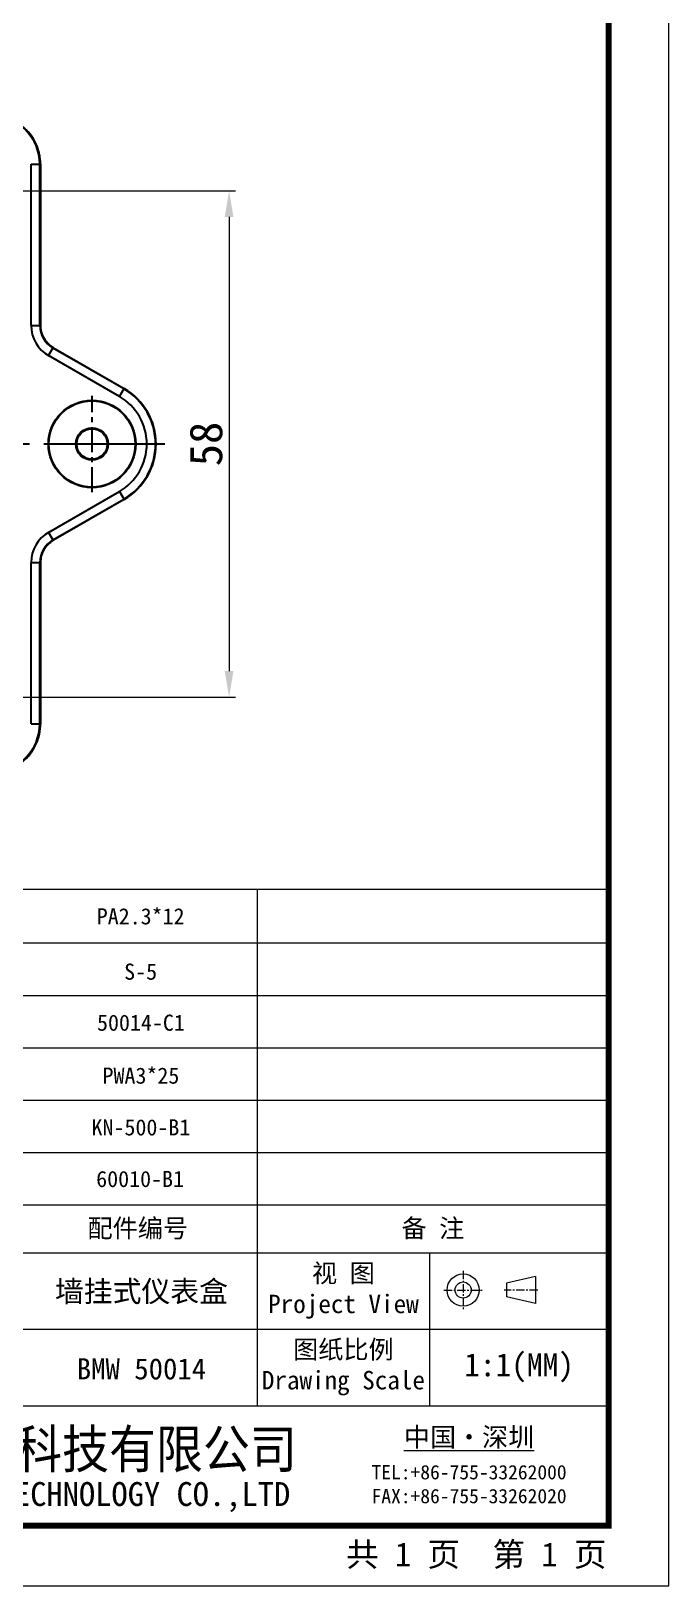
# Model space of a CAD drawing. Header units: millimetres. Extents: x 1338 to 1739, y -253 to 25.
# Drawn here: x 1666.2 to 1739.3, y -253.2 to -75.1 of the extents above; entities that cross this region are included whole.
import ezdxf
from ezdxf.enums import TextEntityAlignment as Align

# ---------------------------------------------------------------- set-up
doc = ezdxf.new("R2010")
doc.units = ezdxf.units.MM
doc.linetypes.add('CENTER', pattern=[50.8, 31.75, -6.35, 6.35, -6.35])
doc.layers.add('dim', color=82, linetype='Continuous', lineweight=9)
doc.layers.add('from', color=7, linetype='Continuous', lineweight=13)
doc.styles.add('FFS', font='SIMFANG.TTF', dxfattribs={"width": 0.9})
doc.styles.get("Standard").update_dxf_attribs({"font": 'txt', "bigfont": 'gbcbig.shx'})
doc.styles.add('宋体', font='SimSun.ttf')
doc.styles.add('样式 1', font='SIMKAI.TTF')
doc.dimstyles.new('YanXiu', dxfattribs={"dimscale": 1.5, "dimtxt": 2.5, "dimasz": 2.2, "dimexe": 0.65, "dimexo": 0.65, "dimgap": 0.5, "dimtad": 1, "dimdsep": 46, "dimtxsty": '宋体', "dimcen": 0, "dimclrd": 3, "dimclre": 3, "dimclrt": 3, "dimazin": 2, "dimtfac": 1, "dimtofl": 0, "dimtmove": 0, "dimatfit": 3, "dimfxl": 0, "dimlwd": 5, "dimlwe": 5, "dimarcsym": 0})

# ---------------------------------------------------------------- blocks, each defined once
blk = doc.blocks.new('*D28')
at = {"layer": 'Defpoints', "color": 0}
for p in [(1662.62, -93.4), (1662.62, -151.4), (1688.9, -151.4)]:
    blk.add_point(p, dxfattribs=at)
at = {"layer": 'dim', "color": 3, "lineweight": 5}
for p, q in [((1663.37, -93.4), (1689.65, -93.4)), ((1688.9, -96.4), (1688.9, -148.4)), ((1663.37, -151.4), (1689.65, -151.4))]:
    blk.add_line(p, q, dxfattribs=at)
at = {"layer": 'dim', "color": 3}
for points in [[(1688.4, -96.4), (1689.4, -96.4), (1688.9, -93.4)], [(1688.4, -148.4), (1689.4, -148.4), (1688.9, -151.4)]]:
    blk.add_solid(points, dxfattribs=at)
at = {"layer": 'dim', "color": 3, "insert": (1686.27, -122.4), "char_height": 3.75, "attachment_point": 5, "rotation": 90, "style": '宋体'}
blk.add_mtext('58', dxfattribs=at)

msp = doc.modelspace()

# ---------------------------------------------------------------- linework, layer by layer
at = {"color": 7, "linetype": 'Continuous'}
for p, q in [((1666.229, -90.372), (1667.229, -90.372)), ((1666.229, -108.818), (1666.229, -90.372)), ((1667.229, -90.372), (1667.294, -90.307)), ((1667.229, -108.818), (1667.229, -90.372)), ((1667.294, -90.307), (1667.294, -90.307)), ((1667.294, -90.307), (1667.294, -108.78)), ((1666.229, -108.818), (1667.229, -108.818)), ((1667.294, -108.78), (1667.229, -108.818)), ((1667.294, -108.78), (1667.294, -108.78)), ((1667.338, -109.291), (1667.294, -108.78)), ((1668.228, -112.281), (1668.728, -111.415)), ((1668.793, -111.377), (1668.728, -111.415)), ((1676.841, -116.099), (1668.728, -111.415)), ((1668.793, -111.377), (1668.793, -111.377)), ((1668.793, -111.377), (1676.873, -116.042)), ((1676.341, -116.964), (1668.228, -112.281)), ((1676.341, -116.964), (1676.873, -116.042)), ((1668.228, -132.518), (1676.341, -127.835)), ((1676.341, -127.835), (1676.873, -128.757)), ((1668.728, -133.384), (1676.841, -128.7)), ((1676.873, -128.757), (1668.793, -133.422)), ((1668.228, -132.518), (1668.728, -133.384)), ((1668.372, -133.717), (1668.793, -133.422)), ((1668.728, -133.384), (1668.793, -133.422)), ((1668.793, -133.422), (1668.793, -133.422)), ((1666.229, -135.981), (1667.229, -135.981)), ((1666.229, -154.427), (1666.229, -135.981)), ((1667.229, -135.981), (1667.294, -136.019)), ((1667.229, -154.427), (1667.229, -135.981)), ((1667.294, -136.019), (1667.294, -136.019)), ((1667.294, -136.019), (1667.294, -154.492)), ((1666.229, -154.427), (1667.229, -154.427)), ((1667.229, -154.427), (1667.294, -154.492)), ((1667.294, -154.492), (1667.294, -154.492))]:
    msp.add_line(p, q, dxfattribs=at)
at = {"color": 1, "linetype": 'CENTER', "ltscale": 0.09}
msp.add_line((1673.203, -127.9), (1673.203, -116.9), dxfattribs=at)
at = {"color": 1, "linetype": 'CENTER', "ltscale": 0.4}
msp.add_line((1572.058, -122.4), (1681.557, -122.4), dxfattribs=at)
at = {"color": 1, "linetype": 'CENTER', "ltscale": 0.2}
msp.add_line((1667.703, -122.4), (1678.703, -122.4), dxfattribs=at)
at = {"color": 7, "linetype": 'Continuous'}
for points in [[(1667.294, -90.307), (1667.217, -89.388), (1666.914, -88.297), (1666.393, -87.29), (1665.676, -86.411), (1664.795, -85.698), (1663.786, -85.181), (1662.695, -84.882), (1661.796, -84.808)], [(1668.793, -111.377), (1668.36, -111.072), (1667.882, -110.564), (1667.536, -109.959), (1667.338, -109.291)], [(1667.294, -136.019), (1667.341, -135.493), (1667.542, -134.826), (1667.892, -134.223), (1668.372, -133.717)], [(1661.796, -159.991), (1662.715, -159.913), (1663.806, -159.61), (1664.813, -159.089), (1665.692, -158.373), (1666.405, -157.491), (1666.921, -156.483), (1667.22, -155.392), (1667.294, -154.492)]]:
    msp.add_lwpolyline(points, dxfattribs=at)
for radius in [5, 4.934, 1.858, 1.75]:
    msp.add_circle((1673.203, -122.4), radius, dxfattribs=at)
for centre, radius, start, end in [((1661.73, -90.372), 5.498, 0.00216, 89.99784), ((1661.799, -90.304), 5.494, 17.07803, 73.1636), ((1661.805, -90.305), 5.488, 10.45556, 17.0839), ((1661.78, -90.309), 5.513, 0.02355, 10.45155), ((1670.227, -108.818), 3.998, 179.99842, 240.00167), ((1670.227, -108.818), 2.998, 179.98967, 240.01033), ((1670.279, -108.78), 2.985, 179.99489, 180.55891), ((1670.302, -108.78), 3.008, 180.56633, 190.7278), ((1670.286, -108.782), 2.992, 190.73226, 203.48506), ((1670.293, -108.78), 2.999, 203.48686, 216.32073), ((1670.287, -108.784), 2.992, 216.32171, 229.08058), ((1670.297, -108.773), 3.007, 229.0853, 239.32112), ((1670.285, -108.793), 2.984, 239.32871, 240.00767), ((1673.203, -122.4), 6.276, 300, 60), ((1673.203, -122.4), 7.276, 300, 60), ((1673.203, -122.4), 7.341, 300, 60), ((1670.227, -135.981), 3.999, 119.99915, 180.00076), ((1670.227, -135.981), 2.998, 119.98968, 180.01032), ((1670.297, -136.026), 3.007, 120.5841, 130.75293), ((1670.284, -136.006), 2.983, 119.99231, 120.57603), ((1670.287, -136.017), 2.993, 156.35298, 169.10488), ((1670.293, -136.019), 2.999, 143.5184, 156.35192), ((1670.288, -136.015), 2.993, 130.75679, 143.51649), ((1670.302, -136.019), 3.008, 169.11023, 179.34308), ((1670.279, -136.019), 2.986, 179.35004, 180.00509), ((1661.73, -154.427), 5.498, 270.00215, 359.99785), ((1661.78, -154.49), 5.514, 349.65515, 359.97637), ((1661.799, -154.495), 5.494, 287.07803, 343.1636), ((1661.806, -154.494), 5.488, 343.15801, 349.65158)]:
    msp.add_arc(centre, radius, start, end, dxfattribs=at)
at = {"layer": 'from'}
for p, q in [((1732.352, -173.404), (1605.16, -173.404)), ((1692.129, -173.404), (1692.129, -209.573)), ((1732.352, -179.564), (1605.16, -179.564)), ((1732.352, -185.57), (1605.16, -185.57)), ((1732.352, -191.571), (1605.16, -191.571)), ((1732.352, -197.572), (1605.16, -197.572)), ((1732.352, -203.572), (1605.16, -203.572)), ((1732.352, -209.573), (1605.16, -209.573)), ((1692.129, -209.573), (1692.129, -232.559)), ((1732.352, -215.046), (1605.16, -215.046)), ((1711.851, -215.046), (1711.851, -232.559)), ((1723.989, -217.737), (1720.661, -218.505)), ((1720.661, -218.505), (1720.661, -220.042)), ((1723.989, -217.737), (1723.989, -220.811)), ((1723.989, -220.811), (1720.661, -220.042)), ((1732.352, -223.802), (1605.16, -223.802)), ((1732.352, -232.559), (1605.16, -232.559)), ((1732.352, -246.241), (1606.216, -246.241))]:
    msp.add_line(p, q, dxfattribs=at)
at = {"layer": 'from', "color": 1, "linetype": 'CENTER', "ltscale": 0.03}
for p, q in [((1715.702, -217.078), (1715.702, -221.47)), ((1713.506, -219.274), (1717.898, -219.274)), ((1724.245, -219.274), (1720.405, -219.274))]:
    msp.add_line(p, q, dxfattribs=at)
at = {"layer": 'from'}
msp.add_lwpolyline([(1338.324, -253.151), (1739.261, -253.151), (1739.261, 25.464), (1338.324, 25.464)], close=True, dxfattribs=at)
at = {"layer": 'from', "const_width": 0.691}
msp.add_lwpolyline([(1345.234, -246.241), (1345.234, 18.555), (1732.352, 18.555), (1732.352, -246.241), (1345.234, -246.241)], dxfattribs=at)
at = {"layer": 'from'}
for radius in [1.844, 0.922]:
    msp.add_circle((1715.702, -219.274), radius, dxfattribs=at)

# ---------------------------------------------------------------- texts
at = {"layer": 'from', "style": '宋体'}
for s, p in [('PA2.3*12', (1678.773, -176.417)), ('S-5', (1678.773, -182.82)), ('50014-C1', (1678.805, -188.66)), ('PWA3*25', (1678.805, -194.66)), ('KN-500-B1', (1678.805, -200.661)), ('60010-B1', (1678.711, -206.573))]:
    msp.add_text(s, height=1.8475, dxfattribs=at).set_placement(p, align=Align.MIDDLE)
at = {"layer": 'from', "attachment_point": 5, "style": '宋体'}
for s, insert, char_height in [('{\\fSimSun|b0|i0|c134|p2;配件编号}', (1678.447, -212.309), 2.11143), ('备 注', (1712.24, -212.309), 2.1114), ('视 图\\PProject View', (1701.99, -219.424), 2.11143), ('图纸比例\\PDrawing Scale', (1701.99, -228.181), 2.11143), ('1:1(MM)', (1722.101, -228.181), 2.6393), ('{\\fSimSun|b0|i0|c134|p2;\\H1.25x;共 1 页  第 1 页}', (1717.202, -249.696), 2.18913)]:
    msp.add_mtext(s, dxfattribs=dict(at, insert=insert, char_height=char_height))
at = {"layer": 'from', "color": 6, "char_height": 2.42, "attachment_point": 5, "style": '宋体'}
for s, insert in [('墙挂式仪表盒', (1678.866, -219.558)), ('{\\C7;BMW 50014}', (1678.866, -228.315))]:
    msp.add_mtext(s, dxfattribs=dict(at, insert=insert))
at = {"layer": 'from', "color": 3, "insert": (1667.09, -237.731), "char_height": 4.37826, "attachment_point": 5, "style": 'FFS'}
msp.add_mtext('{\\fSimSun|b0|i0|c134|p2;\\C7;北京巴哈尔科技有限公司}', dxfattribs=at)
at = {"layer": 'from', "attachment_point": 5}
for s, insert, char_height in [('{\\fSimSun|b0|i0|c134|p2;\\L中国\\fSimSun|b0|i0|c134|p0;·深圳}', (1716.381, -236.233), 2.18913), ('{\\fSimSun|b0|i0|c134|p2;TEL:+86-755-33262000\\PFAX:+86-755-33262020}', (1716.381, -241.511), 1.64185)]:
    msp.add_mtext(s, dxfattribs=dict(at, insert=insert, char_height=char_height))
at = {"layer": 'from', "insert": (1638.201, -241.262), "char_height": 2.73642, "width": 124.92692, "attachment_point": 1, "style": '样式 1'}
msp.add_mtext('BEIJING BAHARTECHNOLOGY CO.,LTD', dxfattribs=at)

# ---------------------------------------------------------------- dimensions: what is measured, and where the dimension line sits
at = {"layer": 'dim'}
dim = msp.add_linear_dim(base=(1688.899, -151.4), p1=(1662.616, -93.4), p2=(1662.616, -151.4), angle=90, dimstyle='YanXiu', override={"dimasz": 2, "dimexe": 0.49975, "dimexo": 0.49975, "dimgap": 0.49975}, dxfattribs=at)
dim.commit()
dim.dimension.update_dxf_attribs({"geometry": '*D28', "text_midpoint": (1686.274, -122.4)})

doc.saveas('drawing.dxf')
